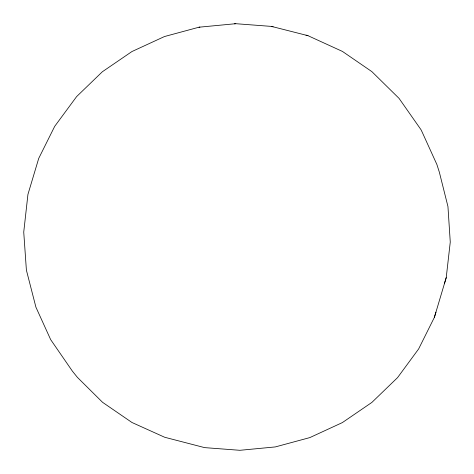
<?xml version="1.0" encoding="UTF-8"?>
<svg xmlns="http://www.w3.org/2000/svg" width="474" height="474" viewBox="0 0 474 474"><rect width="100%" height="100%" fill="white"/><g stroke="black" fill="none" stroke-linecap="round" stroke-linejoin="round"><path stroke-width="0.71" d="M307.952 35.669L271.525 26.414L235.779 23.7L199.044 27.196L164.496 36.534L131.932 51.547L102.343 71.77L76.616 96.601L54.694 126.357L38.726 158.381L27.936 194.411L23.736 232.106L26.396 270.144L35.917 307.176L50.665 339.615L72.368 371.112L77.38 377.334L102.568 402.319L131.968 422.494L164.668 437.253L204.608 447.622L239.885 450.3L275.311 446.923L309.812 437.603L342.329 422.612L371.883 402.414L397.567 377.618L418.613 348.983L434.374 317.373L446.224 277.64L450.264 242.054L447.948 206.528L439.339 172.145L436.88 164.478L422.138 132.05L420.989 129.686L399.055 98.379L371.877 71.633L342.447 51.429L307.952 35.669L306.032 35.171M444.375 283.748L446.224 277.64M434.374 317.373L435.944 312.212M234.517 23.819L235.779 23.7M199.044 27.196L199.886 27.119M271.525 26.414L273.119 26.828"/></g></svg>
